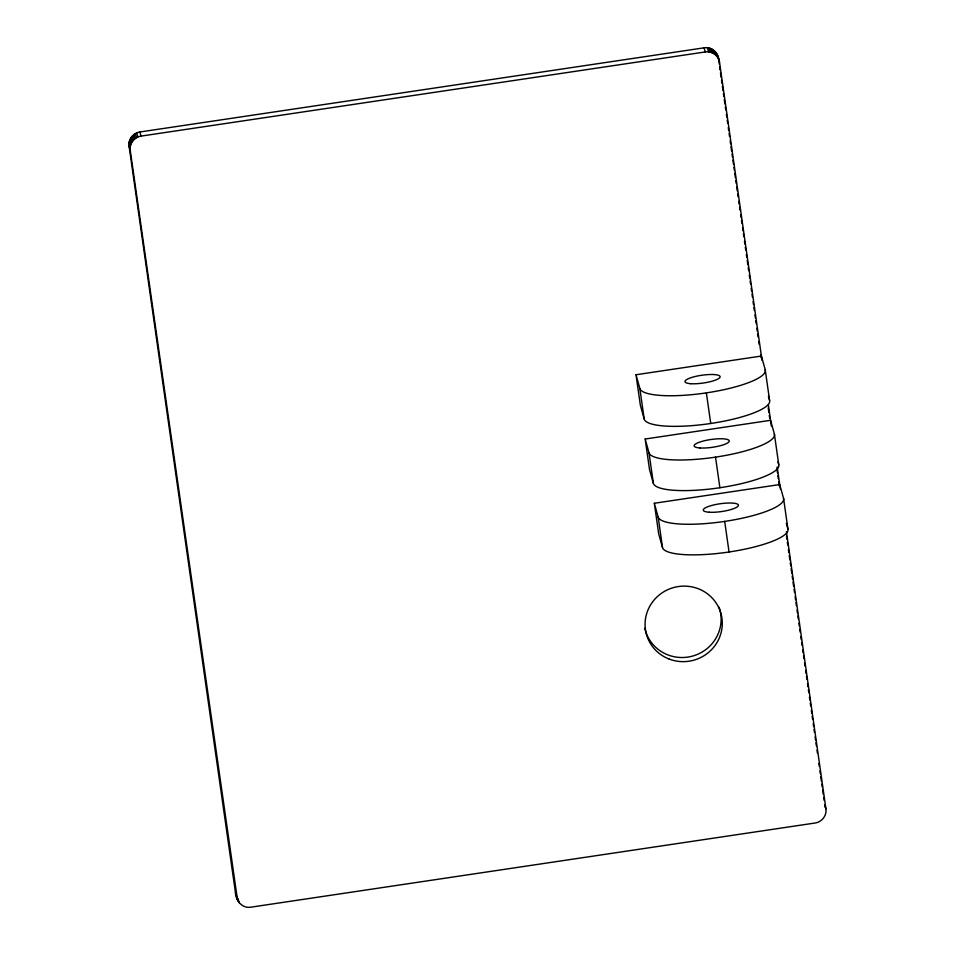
<?xml version="1.0" encoding="UTF-8"?>
<svg xmlns="http://www.w3.org/2000/svg" width="955" height="955" viewBox="0 0 955 955"><rect width="100%" height="100%" fill="white"/><g stroke="black" fill="none" stroke-linecap="round" stroke-linejoin="round"><path stroke-width="1.43" d="M786.419 531.637L825.932 808.897C826.97 815.57 821.766 822.148 815.128 823.007L250.89 907.178C242.391 908.718 235.67 900.72 235.467 892.698L129.068 146.103C128.03 139.43 133.234 132.852 139.872 131.993L704.11 47.822C713.373 46.127 720.082 55.497 719.222 64.092M237.497 899.92L130.226 150.222C129.176 143.548 134.38 136.971 141.018 136.111L705.256 51.94C711.833 50.818 718.697 55.617 719.533 62.302L762.018 360.417M636.006 374.754L761.398 356.048L765.23 369.788L769.587 400.384A63.412 14.146 -8.1 0 1 710.735 423.483A63.412 14.146 -8.1 0 1 644.207 419.09L640.375 405.35L636.006 374.754L639.85 388.494L644.207 419.09M645.162 439.014L770.554 420.307L774.386 434.048L778.755 464.643A63.412 14.146 -8.1 0 1 719.891 487.73A63.412 14.146 -8.1 0 1 653.363 483.349L649.531 469.609L645.162 439.014L649.006 452.754L653.363 483.349M654.318 503.261L779.71 484.555L783.542 498.295L787.911 528.891A63.412 14.146 -8.1 0 1 729.047 551.99A63.412 14.146 -8.1 0 1 662.519 547.597L658.687 533.857L654.318 503.261L658.162 517.001L662.519 547.597M235.467 892.698L238.237 901.353M717.503 55.08L719.533 62.302M716.763 53.647L717.921 57.766M715.832 52.322L716.99 56.441M714.734 51.116L715.88 55.247M713.481 50.078L714.627 54.196M712.096 49.206L713.254 53.325M710.604 48.526L711.762 52.644M709.04 48.037L710.186 52.155M707.404 47.75L708.562 51.868M704.11 47.822L705.256 51.94M768.441 396.265L769.587 400.384M777.979 461.898L778.755 464.643M786.371 523.4L787.911 528.891M825.932 808.897L824.774 804.779L824.798 806.927M139.872 131.993L141.018 136.111M136.684 132.9L137.83 137.019M135.204 133.64L136.35 137.759M133.831 134.571L134.977 138.69M132.59 135.658L133.748 139.788M131.515 136.899L132.661 141.018M130.596 138.26L131.754 142.391M129.88 139.728L131.026 143.859M129.355 141.28L130.513 145.399M129.044 142.868L130.202 146.998M129.068 146.103L130.226 150.222M238.01 898.56L239.168 902.678M768.369 405.004L771.377 426.133M777.191 466.923L780.331 488.924M719.652 67.041L720.07 69.99M720.488 72.938L721.121 77.367M721.538 80.316L721.956 83.264M722.386 86.225L723.007 90.641M723.436 93.602L723.854 96.55M724.272 99.499L724.905 103.928M725.323 106.876L725.74 109.825M726.373 114.254L726.803 117.202M727.221 120.151L727.638 123.111M728.271 127.528L728.689 130.489M729.107 133.437L729.525 136.386M730.157 140.815L730.587 143.763M731.005 146.712L731.637 151.141M732.055 154.089L732.473 157.038M732.891 159.998L733.524 164.415M733.941 167.376L734.371 170.324M734.789 173.273L735.422 177.702M735.839 180.65L736.257 183.599M736.675 186.547L737.308 190.976M737.726 193.925L738.155 196.885M738.776 201.302L739.206 204.263M739.624 207.211L740.041 210.16M740.674 214.589L741.092 217.537M741.51 220.486L741.94 223.434M742.572 227.863L742.99 230.812M743.408 233.772L743.826 236.721M744.458 241.149L744.876 244.098M745.294 247.047L745.724 249.995M746.356 254.424L746.774 257.373M747.192 260.321L747.825 264.75M748.242 267.698L748.66 270.659M749.293 275.076L749.711 278.036M750.141 280.985L750.558 283.933M751.191 288.362L751.609 291.311M752.027 294.259L752.445 297.208M753.077 301.637L753.495 304.585M753.925 307.546L754.343 310.494M754.975 314.923L755.393 317.872M755.811 320.82L756.229 323.769M756.861 328.198L757.279 331.146M757.709 334.095L758.127 337.055M758.759 341.472L759.177 344.433M760.646 354.759L761.063 357.707M768.214 407.869L768.847 412.297M769.264 415.246L769.694 418.206M776.833 468.368L777.466 472.797M777.895 475.745L778.313 478.694M778.731 481.642L779.364 486.071M786.514 536.244L786.932 539.193M787.35 542.142L787.768 545.09M788.4 549.519L788.818 552.468M789.248 555.416L789.869 559.845M790.298 562.793L790.716 565.754M791.134 568.702L791.767 573.131M792.184 576.08L792.602 579.028M793.032 581.977L793.665 586.406M794.083 589.354L794.5 592.303M795.133 596.732L795.551 599.68M795.969 602.641L796.386 605.589M797.019 610.018L797.449 612.967M797.867 615.915L798.285 618.864M798.917 623.293L799.335 626.241M799.753 629.19L800.183 632.15M800.803 636.567L801.233 639.528M801.651 642.476L802.069 645.425M802.701 649.854L803.119 652.802M803.537 655.751L803.967 658.699M804.588 663.128L805.017 666.077M805.638 670.505L806.068 673.454M806.486 676.415L806.903 679.363M807.536 683.792L807.954 686.74M808.372 689.689L808.801 692.638M809.422 697.066L809.852 700.015M810.27 702.964L810.688 705.924M811.32 710.341L811.738 713.301M812.156 716.25L812.586 719.199M813.218 723.627L813.636 726.576M814.054 729.525L814.472 732.473M815.104 736.902L815.522 739.85M815.94 742.811L816.37 745.76M817.003 750.188L817.42 753.137M818.889 763.463L819.306 766.411M819.939 770.84L820.357 773.789M820.787 776.737L821.407 781.166M821.837 784.115L822.255 787.075M822.673 790.024L823.306 794.453M823.723 797.401L824.141 800.35M765.23 369.788A63.412 14.146 -8.1 0 1 706.378 392.875L710.735 423.483M774.386 434.048A63.412 14.146 -8.1 0 1 715.534 457.135L719.891 487.73M783.542 498.295A63.412 14.146 -8.1 0 1 724.69 521.394L729.047 551.99M719.103 607.201A38.678 37.687 -15.6 0 1 692.793 656.025A38.678 37.687 -15.6 0 1 644.78 628.223M724.69 521.394A63.412 14.146 -8.1 0 1 658.162 517.001M715.534 457.135A63.412 14.146 -8.1 0 1 649.006 452.754M706.378 392.875A63.412 14.146 -8.1 0 1 639.85 388.494M669.157 659.057A38.678 37.687 -15.6 0 0 721.92 618.172A38.678 37.687 -15.6 0 0 659.953 594.404A38.678 37.687 -15.6 0 0 669.157 659.057M709.195 512.226A17.751 3.963 -8.1 0 0 738.084 506.114A17.751 3.963 -8.1 0 0 715.271 504.61A17.751 3.963 -8.1 0 0 709.195 512.226M700.039 447.967A17.751 3.963 -8.1 0 0 728.928 441.867A17.751 3.963 -8.1 0 0 706.115 440.362A17.751 3.963 -8.1 0 0 700.039 447.967M690.883 383.707A17.751 3.963 -8.1 0 0 719.772 377.607A17.751 3.963 -8.1 0 0 696.959 376.103A17.751 3.963 -8.1 0 0 690.883 383.707"/></g></svg>
